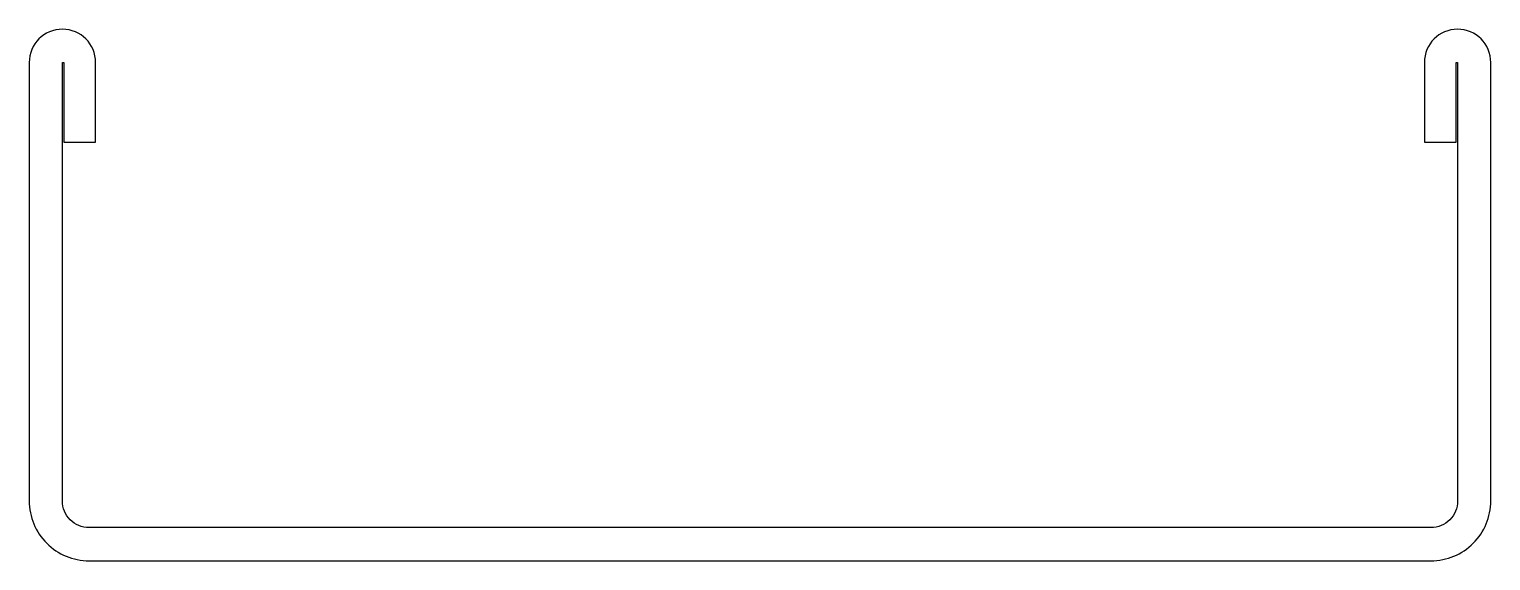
# Model space of a CAD drawing. Header units: millimetres. Extents: x 0 to 55, y 0 to 20.
import ezdxf

# ---------------------------------------------------------------- set-up
doc = ezdxf.new("R2010")
doc.units = ezdxf.units.MM

msp = doc.modelspace()

# ---------------------------------------------------------------- linework, layer by layer
msp.add_lwpolyline([(55, 2.25), (55, 18.75, 1), (52.5, 18.75), (52.5, 15.75), (53.7, 15.75), (53.7, 18.75), (53.75, 18.75), (53.75, 2.25, -0.414214), (52.75, 1.25), (2.25, 1.25, -0.414214), (1.25, 2.25), (1.25, 18.75), (1.3, 18.75), (1.3, 15.75), (2.5, 15.75), (2.5, 18.75, 1), (0, 18.75), (0, 2.25, 0.414214), (2.25, 0), (52.75, 0, 0.414214), (55, 2.25)], format="xyb", close=True)

doc.saveas('drawing.dxf')
